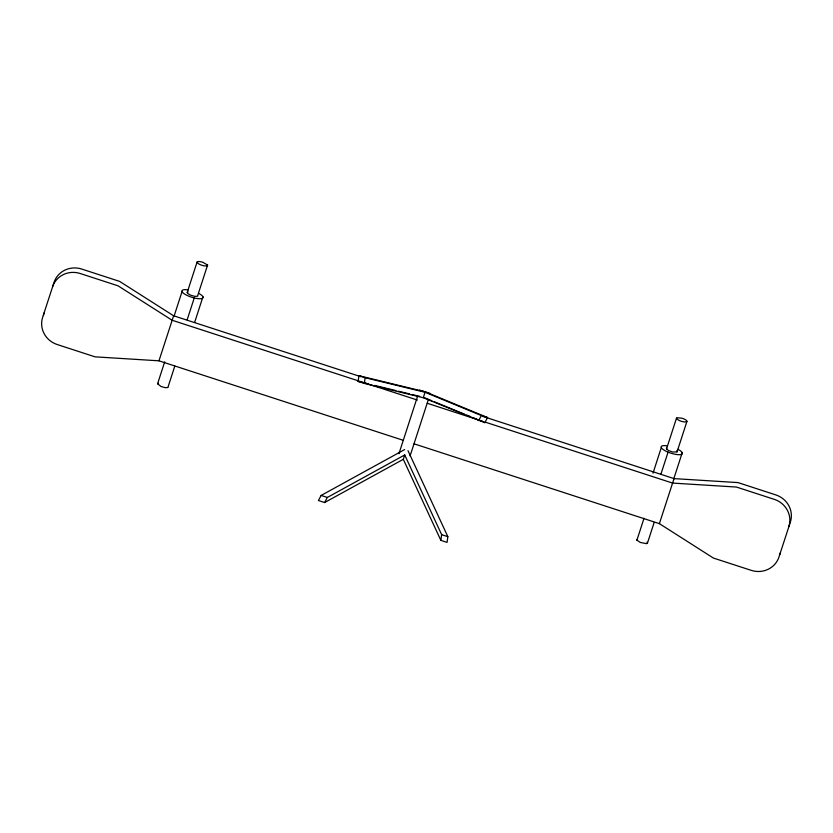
<?xml version="1.0" encoding="UTF-8"?>
<svg xmlns="http://www.w3.org/2000/svg" width="833" height="833" viewBox="0 0 833 833"><rect width="100%" height="100%" fill="white"/><g stroke="black" fill="none" stroke-linecap="round" stroke-linejoin="round"><path stroke-width="1.25" d="M426.194 392.187L487.565 417.562L484.837 422.643L423.279 397.737L364.333 383.43L358.138 381.41L358.919 375.693L424.247 391.562M364.333 383.43L365.114 377.713L358.919 375.693M407.993 450.663L447.842 536.671L447.061 542.387L440.865 540.367L441.646 534.651L404.713 454.953L327.338 497.457L324.62 502.538L318.414 500.518L321.142 495.437L404.64 449.57M440.865 540.367L403.307 459.316L404.713 454.953M158.957 360.814L173.618 315.78L119.577 281.377L81.728 269.059A22.231 21.325 18.6 0 0 54.01 282.47L42.629 317.352A22.231 21.325 18.6 0 0 57.196 344.518L95.035 356.836L158.957 360.814L403.005 440.23M174.118 315.999L182.021 291.654M174.815 366.072L168.11 386.772A5.56 1.572 18 0 1 167.849 387.543L165.08 387.637L161.019 386.481L157.583 383.774L164.695 361.866M187.206 292.487L197.077 262.051A5.56 1.572 18 0 1 202.856 262.291L207.594 265.05L197.723 295.476A5.56 1.572 18 0 1 197.463 296.246L194.693 296.35L190.632 295.194L187.664 293.455L187.206 292.487L188.164 291.966M187.144 319.872L194.256 297.964M194.662 322.319L202.96 296.756M417.593 396.206L398.955 453.652L399.538 451.882M410.086 455.932L428.329 399.694M653.01 473.165L661.298 447.602M654.155 522.478L647.439 543.168L646.481 543.678L640.306 542.439L636.922 540.169L644.024 518.261M666.535 448.883L676.667 417.687L682.144 418.239A5.56 1.572 18 0 1 686.923 421.446L677.052 451.882L672.658 452.038L668.691 450.591L666.535 448.883A5.56 1.572 18 0 1 666.796 448.112M660.954 474.05L668.066 452.142M673.553 479.485L682.237 452.715M659.382 523.645L674.043 478.611L737.965 482.588L775.804 494.906A22.231 21.325 18.6 0 1 790.371 522.072L778.99 556.965A22.231 21.325 18.6 0 1 751.272 570.366L713.423 558.058L659.382 523.645L414.095 443.833M423.279 397.737L425.059 392.27L365.114 377.713M207.594 265.05L207.334 265.821L204.564 265.925A5.56 1.572 18 0 1 198.264 263.613L197.077 262.051M478.642 420.623L481.359 415.542L487.565 417.562M419.572 390.094L430.338 393.54M324.62 502.538L403.307 459.316M157.583 383.774L158.541 383.263M686.923 421.446L685.028 421.998A5.56 1.572 18 0 1 678.562 420.155L676.406 418.458M358.138 381.41L368.301 383.878M374.569 385.408L395.883 390.573M398.393 391.187L409.68 393.926M412.189 394.53L419.707 396.362M173.618 315.78L360.97 376.745M482.994 416.448L674.043 478.611M417.395 400.059L172.119 320.247L118.067 285.834L80.228 273.516A22.231 21.325 18.6 0 0 52.51 286.927M427.256 403.266L482.724 421.311M485.191 422.112L672.543 483.078L736.466 487.055L774.305 499.363A22.231 21.325 18.6 0 1 788.861 526.529M321.142 495.437L327.338 497.457M441.646 534.651L447.842 536.671M425.059 392.27L481.359 415.542M424.674 397.768L431.879 400.746M434.285 401.745L464.314 414.157M466.719 415.146L470.322 416.635M472.717 417.635L482.328 421.602M483.536 422.102L484.837 422.643M676.594 450.903L677.052 451.882M646.981 542.189L647.439 543.168M43.451 315.603A22.231 21.325 18.6 0 1 44.139 312.896M198.639 293.351A11.121 3.134 18 0 1 199.941 298.755A11.121 3.134 18 0 1 183.749 293.476A11.121 3.134 18 0 1 188.071 289.905M780.49 552.498A22.231 21.325 18.6 0 1 779.459 555.09M677.916 449.299A11.121 3.134 18 0 1 679.228 454.703A11.121 3.134 18 0 1 663.026 449.435A11.121 3.134 18 0 1 667.348 445.863M636.922 540.169A5.56 1.572 18 0 1 637.183 539.399"/></g></svg>
